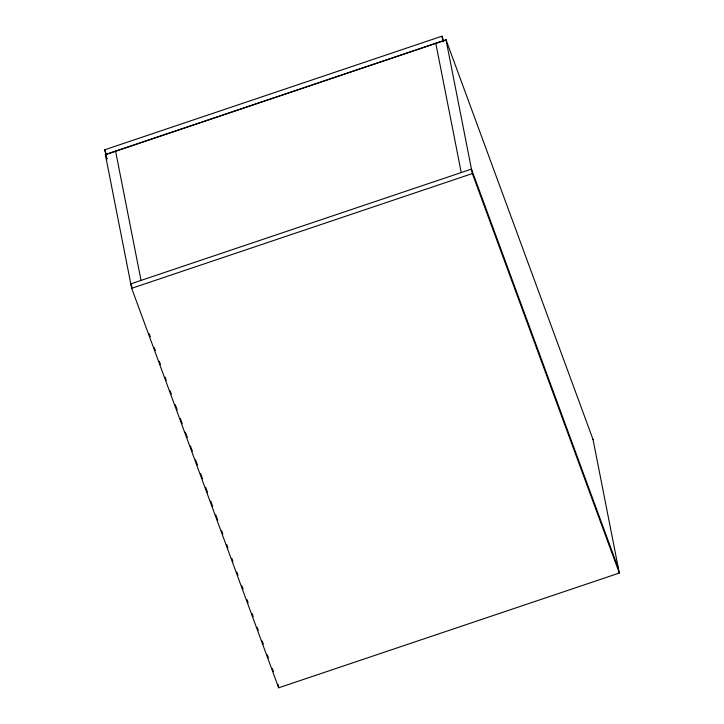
<?xml version="1.0" encoding="UTF-8"?>
<svg xmlns="http://www.w3.org/2000/svg" width="724" height="724" viewBox="0 0 724 724"><rect width="100%" height="100%" fill="white"/><g stroke="black" fill="none" stroke-linecap="round" stroke-linejoin="round"><path stroke-width="1.09" d="M106.971 158.683L104.681 149.805L441.93 36.2L443.495 40.435M592.992 439.287L619.319 573.046L278.659 687.8L131.678 288.315L105.351 154.556L446.011 39.811L593.019 439.441M105.387 154.71L446.038 39.956M131.678 288.315L472.338 173.57L446.011 39.811M618.441 568.593L471.46 169.108L130.8 283.862L131.976 287.039M472.338 173.57L619.319 573.046M104.681 149.805L106.238 154.04M105.351 154.556L106.944 158.945M149.126 333.664L150.293 336.841M154.194 347.439L155.361 350.615M159.262 361.213L160.429 364.389M165.108 377.104L166.285 380.29M170.176 390.879L171.353 394.064M175.244 404.662L177.199 409.956M180.321 418.436L182.267 423.73M185.389 432.21L187.335 437.504M190.457 445.984L192.403 451.278M195.525 459.758L197.471 465.052M200.593 473.532L202.539 478.836M205.661 487.306L207.607 492.61M210.729 501.08L212.675 506.384M215.797 514.864L217.743 520.158M221.644 530.755L222.811 533.932M226.712 544.529L227.879 547.706M231.78 558.304L232.947 561.48M236.848 572.078L238.015 575.263M241.916 585.852L243.083 589.037M246.984 599.626L248.151 602.811M252.052 613.409L253.219 616.586M257.12 627.183L258.287 630.36M262.188 640.957L263.355 644.134M267.256 654.731L268.423 657.908M272.324 668.505L273.5 671.682M441.93 36.2L443.052 41.901M435.794 43.25L461.242 172.547M277.962 684.234L278.659 687.8M115.578 151.117L141.026 280.414"/></g></svg>
